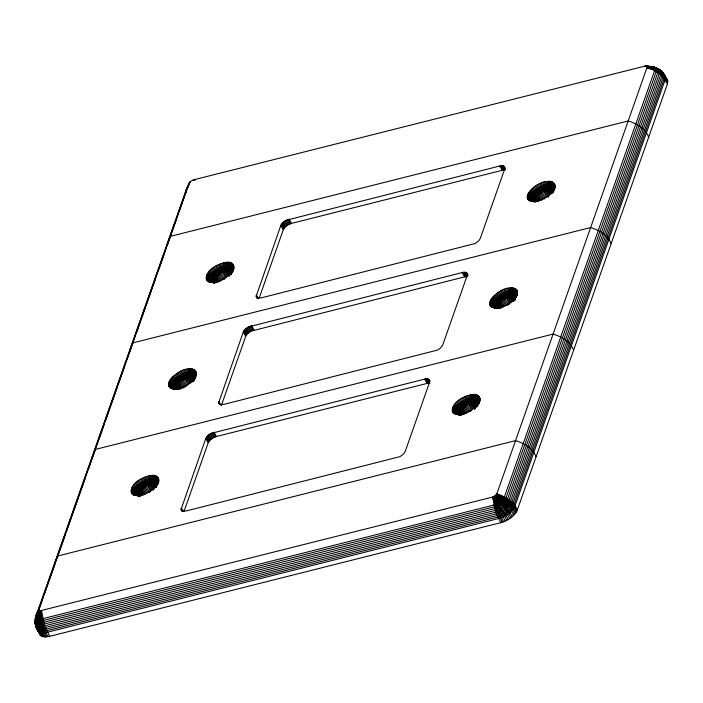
<?xml version="1.0" encoding="UTF-8"?>
<svg xmlns="http://www.w3.org/2000/svg" width="703" height="703" viewBox="0 0 703 703"><rect width="100%" height="100%" fill="white"/><g stroke="black" fill="none" stroke-linecap="round" stroke-linejoin="round"><path stroke-width="1.05" d="M181.102 509.332L205.768 438.487L207.991 435.447L210.847 433.452L424.647 379.11C426.739 378.205 430.825 379.066 429.647 382.072L405.165 451.563L403.698 453.848L400.086 456.607L186.286 510.94L182.701 511.037L181.102 509.332L182.077 511.055M218.651 402.775L243.308 331.939L244.776 329.654L248.387 326.904L462.187 272.562C464.279 271.657 468.365 272.509 467.187 275.523L442.705 345.015L440.482 348.055L437.635 350.05L223.826 404.392L220.241 404.489L218.651 402.775L219.626 404.497M256.191 296.227L280.849 225.391L283.081 222.35L285.928 220.347L499.736 166.013C501.819 165.108 505.914 165.961 504.736 168.975L480.246 238.466L478.787 240.751L475.175 243.502L261.367 297.844L257.781 297.94L256.191 296.227L257.649 298.81M188.799 185.513L186.893 188.518L189.432 182.631L186.638 188.738L35.967 616.259C32.883 623.772 37.321 636.602 47.356 632.234L498.436 518.568C505.149 516.626 512.03 512.575 514.965 505.958L665.135 79.755C666.251 69.782 652.489 65.247 644.449 66.223L193.369 179.889L190.539 181.356L189.239 183.044L39.069 609.246L39.104 610.292L40.018 610.837C39.333 619.765 40.009 629.396 45.484 636.918L49.676 636.338L500.756 522.672C507.469 520.73 514.35 516.67 517.285 510.062L667.455 83.859L667.56 80.168L665.882 78.288M153.729 489.965L150.706 484.631L151.083 475.527C157.569 473.637 161.365 481.028 156.769 485.729L158.5 481.827L156.101 486.942M190.768 382.529L188.246 378.082L188.624 368.978C196.981 367.168 198.255 375.912 193.439 381.088L191.893 378.39L193.36 369.391L191.154 378.126L193.167 381.685M228.308 275.98L225.795 271.525L226.173 262.421C233.334 260.426 236.357 268.862 231.419 273.581M474.912 409.032L471.898 403.689L472.267 394.585C478.752 392.696 482.557 400.086 477.961 404.796L479.683 400.886L477.284 406.009M511.951 301.596L509.438 297.141L509.816 288.037C515.598 286.288 520.106 292.615 515.94 297.29M549.491 195.039L546.978 190.592L547.356 181.488C554.526 179.493 557.549 187.921 552.602 192.648L554.764 187.789L553.164 191.198M43.12 636.698L41.257 635.987C35.378 628.728 36.178 618.851 39.632 610.722C37.356 619.334 37.531 629.247 43.12 636.698L45.484 636.918M186.559 191.023L186.638 188.738L190.091 181.778L189.125 184.581M154.291 488.972L151.769 484.516L152.419 475.448L152.744 484.534L154.765 488.093M191.831 382.423L189.318 377.968L189.959 368.899L190.293 377.986L192.306 381.544M229.371 275.866L226.858 271.42L227.5 262.342L227.834 271.437L229.846 274.996M475.474 408.03L472.961 403.584L473.602 394.515L473.936 403.601L475.949 407.16M513.014 301.482L510.501 297.035L511.151 287.958L511.476 297.053L513.489 300.612M550.054 194.046L548.041 190.487L548.692 181.409L549.017 190.495L551.029 194.063M658.808 69.825L654.467 67.312L645.995 66.117L646.909 66.662L646.945 67.708L496.784 493.91L495.483 495.589L492.645 497.056L40.018 610.837C36.828 619.167 36.266 629.062 42.118 636.4M230.786 274.688C228.791 266.648 212.491 275.242 215.162 282.105L207.745 281.305C202.139 271.683 218 263.44 226.173 262.421L226.858 271.42M476.889 406.861C474.894 398.812 458.593 407.406 461.265 414.269L453.848 413.469C448.242 403.847 464.103 395.604 472.267 394.585L472.961 403.584M153.667 475.492L152.744 484.534C147.375 484.516 138.28 488.919 140.082 495.202L132.656 494.411C127.058 484.789 142.92 476.546 151.083 475.527L151.769 484.516M191.207 368.943L190.293 377.986C185.03 377.757 174.634 383.082 178.14 389.084C155.416 389.313 178.79 367.941 188.624 368.978L189.318 377.968M228.747 262.386L227.834 271.437L229.881 262.553L228.695 271.578L230.206 274.249M474.85 394.55L473.936 403.601L475.984 394.717L474.797 403.742L476.309 406.413M512.39 288.002L511.476 297.053C506.213 296.824 495.826 302.141 499.332 308.151C476.599 308.38 499.974 287.009 509.816 288.037L510.501 297.035M549.931 181.453L549.017 190.495C543.753 190.267 533.366 195.592 536.872 201.603M186.638 188.738L185.654 192.85L186.031 191.945M35.484 619.053L35.212 623.104L36.248 626.848M35.326 619.194L39.069 609.246C34.429 615.099 32.452 628.148 44.008 624.097L495.088 510.431C500.817 508.779 506.678 505.325 509.183 499.684L659.352 73.481C661.312 66.187 649.598 66.847 645.53 66.082L653.755 67.101M38.217 631.356C34.35 624.8 37.074 616.926 39.104 610.292C36.82 616.566 33.524 624.44 37.654 630.732M35.765 616.988L36.468 614.94C33.296 619.668 39.456 622.234 43.129 620.503L494.209 506.837C499.025 505.439 503.946 502.54 506.055 497.803L656.215 71.601L656.004 68.437L653.245 67.347L654.405 67.936M155.126 487.346L153.614 484.675L154.801 475.659L152.744 484.534L154.95 485.316L155.767 487.056L158.737 480.817L156.136 486.801L157.525 483.963M191.154 378.126L192.341 369.101L190.293 377.986L192.49 378.768L193.307 380.508L196.278 374.268L193.896 380.068M514.359 300.752L512.338 297.193L513.533 288.168L511.476 297.053L513.673 297.835L515.123 300.093M551.398 193.307L549.887 190.636L551.073 181.62L549.017 190.495L551.222 191.278L552.04 193.017M38.437 620.758L40.018 610.837M155.864 487.61L154.352 484.938L155.82 475.94L153.614 484.675M230.944 274.504L229.433 271.841L230.9 262.843L228.695 271.578M477.047 406.677L475.536 404.005L477.003 395.007L474.797 403.742M534.834 201.383L529.746 200.83L535.475 201.77C515.044 200.513 538.129 180.39 547.356 181.488L548.041 190.487M515.229 298.599L517.223 294.337L514.622 300.137L513.085 297.457L514.543 288.45L512.338 297.193M551.627 192.684L550.625 190.9L552.083 181.901L549.887 190.636M35.686 617.673L38.99 609.993L35.554 620.547L35.994 627.032M652.12 66.803L654.44 68.182L654.537 70.827L504.367 497.03L501.371 501.046L498.374 503.181L493.893 505.026L42.813 618.693C35.791 620.74 34.166 615.143 38.981 609.633L35.378 619.897C36.266 623.368 40.818 623.016 43.533 622.304L494.613 508.638C499.912 507.109 505.343 503.91 507.663 498.691L657.832 72.488C659.932 66.091 649.669 67.119 646.391 66.231C652.217 66.574 664.88 68.63 663.237 77.04L513.067 503.243C510.193 509.693 503.489 513.647 496.933 515.545L45.853 629.211C42.76 629.914 38.674 630.468 36.38 627.744L35.247 619.923M36.582 619.87L37.47 618.473L39.324 610.538L36.178 619.422M167.033 244.706L170.469 236.322L628.174 120.978C636.725 123.57 645.31 128.359 648.684 137.138M474.551 409.216L474.991 407.406L479.279 401.94L477.97 404.743M154.352 484.938L156.699 476.344L154.95 485.316L155.961 487.1M191.893 378.39L194.239 369.787L192.49 378.768L193.501 380.543M229.433 271.841L231.788 263.238L230.03 272.219L231.041 273.994M475.536 404.005L477.891 395.402L476.133 404.383L477.144 406.158M513.085 297.457L515.431 288.854L513.673 297.835L514.684 299.61M550.625 190.9L552.971 182.305L551.222 191.278L552.224 193.061M35.51 620.503C33.173 626.716 40.168 629.791 45.177 627.568L496.256 513.902C502.61 512.065 509.113 508.225 511.898 501.968L662.068 75.766C664.168 67.954 651.163 67.611 646.698 66.416L654.467 67.312M44.245 636.865C38.384 629.378 38.718 619.668 40.484 610.872C40.326 619.853 41.459 629.308 46.811 636.848M157.437 476.854L154.95 485.316L158.026 477.469L155.389 485.799L158.456 478.181L155.662 486.388L158.72 478.989L155.767 487.056L158.816 479.868M194.986 370.305L192.49 378.768L195.575 370.92L192.93 379.251L195.996 371.632L193.202 379.84L196.26 372.432L193.307 380.508L196.357 373.319M232.526 263.748L230.03 272.219L233.115 264.372L230.47 272.702L233.537 265.084L230.751 273.282L233.8 265.883L230.848 273.95L233.827 267.72L231.217 273.695L233.176 269.776L231.867 272.579M478.629 395.921L476.133 404.383L479.218 396.536L476.572 404.866L479.639 397.248L476.854 405.446L479.903 398.047L476.95 406.123L479.929 399.884L477.214 405.859M516.169 289.364L513.673 297.835L516.758 289.979L514.121 298.318L514.499 299.566L517.47 293.336L514.429 300.304M553.709 182.815L551.222 191.278L554.298 183.43L551.662 191.77L554.729 184.142L551.934 192.35L554.992 184.951L552.409 192.007M513.076 301.71L513.656 299.786L516.819 295.392L515.949 297.264M40.124 620.916L41.002 610.837C41.389 619.835 42.971 629.097 48.217 636.654M41.073 620.863L41.732 618.921L41.574 610.731L44.561 625.863L49.676 636.338M35.642 617.629L91.583 458.839M185.803 191.436L91.952 457.811L95.38 449.419L553.094 334.083C561.644 336.667 570.23 341.456 573.604 350.235M35.844 618.025L42.707 598.561M44.869 592.418L53.894 566.803M55.352 562.672L54.254 565.774L54.737 562.98L57.839 555.976L515.554 440.632C524.104 443.215 532.689 448.004 536.064 456.783M57.541 556.468L65.194 534.746M66.653 530.607L85.239 477.847M88.516 468.541L91.794 459.226M92.163 458.189L94.712 450.948M96.9 444.744L104.554 423.021M105.283 420.948L117.673 385.78M118.772 382.678L124.238 367.159M127.155 358.882L128.974 353.714M134.08 339.224L129.343 352.678L129.827 349.883L132.929 342.871L590.634 227.535C599.184 230.118 607.77 234.907 611.144 243.686M136.268 333.02L155.583 278.195M158.131 270.954L164.335 253.37M167.244 245.101L176.629 218.466M179.16 211.295L185.293 193.879M192.754 381.667L194.344 378.513L193.571 380.244M184.081 511.266L208.202 442.793L210.434 439.753L213.281 437.758L216.471 436.493L427.081 383.416L429.92 383.161L427.486 378.855M221.26 405.736L245.751 336.245L247.21 333.96L250.822 331.21L464.63 276.868L467.46 276.613M259.161 298.16L283.291 229.696L285.515 226.656L288.362 224.652L291.552 223.387L502.17 170.319L505 170.064L502.566 165.759M513.937 300.735L514.658 298.678L513.796 300.664M42.083 620.723L42.813 618.693M186.98 187.956L186.137 190.056M514.121 298.318L517.188 290.699L514.394 298.898L517.443 291.499L514.499 299.566L517.54 292.378M514.473 300.19L515.527 297.571L514.368 300.181M39.104 610.292L35.73 618.315M230.848 273.95L233.897 266.771M552.417 192.121L555.08 185.829M476.95 406.123L480 398.935M229.213 276.042L231.885 271.964L230.725 274.565M512.856 301.657L513.656 299.786C508.111 304.961 499.982 309.636 492.197 307.378L497.935 308.318M475.316 408.215L476.116 406.334M192.613 381.606L193.474 379.62C187.947 385.481 179.283 390.622 171.014 388.311L176.866 389.137M552.4 192.763L555.01 186.778L552.461 192.13M156.031 486.801L156.795 485.061C151.286 491.705 141.382 497.891 132.656 494.411L140.6 495.633L133.473 494.868L140.292 495.817L134.422 495.211L140.161 495.923L135.503 495.43M231.41 273.555L233.581 268.722L231.182 273.836M231.366 273.59L232.605 270.857M195.065 377.406L193.413 381.052L196.04 375.27L193.641 380.393M552.558 192.657L554.359 188.843L552.62 192.578M514.605 300.111L516.248 296.473M477.469 405.754L478.708 403.021M35.897 618.904L36.565 617.594M553.788 189.924C548.99 196.928 540.37 201.866 531.776 201.392M186.893 188.518L188.088 186.936M230.013 274.17C224.336 279.407 215.54 284.653 207.745 281.305L214.687 282.378M474.991 407.406C469.376 412.002 461.124 416.721 453.848 413.469L460.509 414.752M650.108 67.128L652.059 66.943L645.011 66.117L651.11 66.987L648.192 67.075M656.417 70.871L646.945 67.708C655.451 69.975 664.528 73.674 667.736 82.84M667.85 81.882C664.713 72.787 655.583 69.184 647.041 67.312C653.781 68.771 661.918 70.063 665.469 76.882M536.811 201.779L535.8 200.004L527.408 198.378L535.994 200.627L527.76 199.142L536.354 201.163L528.928 200.373L535.879 201.445M499.271 308.336L498.26 306.552L489.868 304.926L498.453 307.185L490.211 305.691L498.805 307.721L491.388 306.921L499.332 308.151M178.079 389.269L177.077 387.494L168.685 385.868L177.261 388.118L169.028 386.624L177.622 388.654L170.205 387.854L178.14 389.084M214.67 282.421L208.554 281.762L214.406 282.58L209.512 282.105L214.292 282.703L210.584 282.334M494.227 307.949L497.047 308.257M460.447 414.911L455.614 414.269L460.395 414.867M175.882 389.084L171.963 388.654L175.794 389.137M173.043 388.882L174.924 389.093M535.062 201.735L532.962 201.497L535.115 201.752M500.009 308.107L498.093 307.896L499.956 308.222M498.726 308.257L496.713 308.037L498.717 308.318M497.522 308.283L495.422 308.055L497.575 308.301M215.083 282.641L213.071 282.421L215.074 282.703M214.933 282.791L211.779 282.439L215.004 282.808M461.186 414.805L459.173 414.585L461.177 414.875M461.036 414.955L457.881 414.603L461.106 414.972M179.783 389.154L176.901 388.829L178.764 389.154M139.994 495.747L137.99 495.518L139.994 495.808M139.844 495.887L136.698 495.536L139.923 495.914M644.449 66.223L652.885 67.005M663.333 73.437L657.911 69.571L647.032 66.961L656.505 70.186M656.461 69.544L646.909 66.662C650.978 67.462 663.017 67.198 660.767 74.58L510.598 500.782C507.935 506.766 501.714 510.44 495.641 512.188L44.561 625.863C41.697 626.514 37.9 627.023 35.783 624.501M656.628 68.745C660.381 69.887 666.005 73.692 664.256 78.367L514.095 504.569C511.169 511.143 504.332 515.176 497.662 517.1L46.583 630.776C43.164 631.663 37.426 632.102 36.31 627.744L36.934 629.273M646.909 66.662L656.004 68.437M528.261 199.801L536.354 201.163M490.72 306.359L498.805 307.721M207.077 280.743L215.162 282.105L206.568 280.075L214.81 281.569L206.225 279.319L214.617 280.936L206.041 278.476L214.6 280.233L215.61 282.017M453.18 412.907L461.265 414.269L452.67 412.239L460.913 413.733L452.328 411.483L460.72 413.1L452.143 410.64L460.702 412.397L461.713 414.181M169.537 387.291L177.622 388.654M131.997 493.84L140.082 495.202L131.487 493.172L139.721 494.666L131.136 492.416L139.537 494.042L130.96 491.573L139.519 493.33L140.521 495.114M537.074 201.084L538.797 201.445M193.369 179.889L195.241 180.32M535.8 200.004L527.232 197.534L535.783 199.301L536.793 201.076M498.26 306.552L489.692 304.083L498.242 305.849L499.754 308.52M177.077 387.494L168.5 385.024L177.059 386.782L178.571 389.453M527.224 196.62L535.783 199.301L527.382 195.636L535.941 198.527L537.452 201.199M489.675 303.169L498.242 305.849L489.833 302.185L498.401 305.076L500.413 308.643M206.032 277.553L214.6 280.233L206.19 276.578L214.758 279.469L216.269 282.131M452.134 409.717L460.702 412.397L452.293 408.742L460.86 411.633L462.372 414.295M168.492 384.102L177.059 386.782L168.65 383.126L177.218 386.017L178.72 388.689M130.951 490.659L139.519 493.33L131.109 489.675L139.669 492.566L141.18 495.237M509.745 518.559L503.77 508.48L494.974 495.984L500.439 501.81L502.522 502.46L504.982 505.229L512.355 516.564M513.515 515.501C509.816 506.837 502.592 501.072 495.483 495.589L504.991 507.601L511.099 517.593M653.535 67.295L655.6 67.98M502.522 502.46L495.931 495.176C503.357 500.22 510.94 505.703 514.561 514.411M538.278 201.269L536.266 197.71L527.707 194.608L535.941 198.527M500.738 307.826L498.726 304.267L490.167 301.156L498.401 305.076M217.095 282.211L215.083 278.652L206.515 275.541L214.758 279.469M463.198 414.375L461.186 410.816L452.618 407.705L460.86 411.633M179.555 388.759L177.543 385.2L168.975 382.098L177.218 386.017M142.015 495.307L139.994 491.749L131.435 488.647L139.669 492.566M515.466 513.304C511.846 504.631 504.156 499.025 495.931 495.176M516.23 512.206C512.698 503.497 504.666 498.163 496.3 494.754L504.095 500.914M517.285 510.062C513.911 501.283 505.325 496.494 496.784 493.91C504.921 497.575 513.427 502.285 516.837 511.116M654.44 68.182L656.294 68.956M654.537 70.827L662.068 75.766L667.455 83.859M659.757 70.107L663.562 74.184M661.831 72.418L664.361 74.703M536.266 197.71L528.19 193.536L536.758 196.866L538.77 200.425M498.726 304.267L490.65 300.093L499.218 303.424L501.731 307.87M215.083 278.652L207.007 274.478L215.566 277.808L218.088 282.255M461.186 410.816L453.11 406.642L461.669 409.972L464.191 414.419M177.543 385.2L169.467 381.026L178.026 384.356L180.548 388.803M139.994 491.749L131.927 487.574L140.486 490.905L142.999 495.351M528.841 192.446L536.758 196.866L529.631 191.339L537.4 196.014L539.913 200.46M491.3 298.995L499.218 303.424L492.091 297.887L499.851 302.562L502.373 307.009M453.76 405.543L461.669 409.972L454.551 404.436L462.31 409.111L464.832 413.566M207.657 273.379L215.566 277.808L208.448 272.272L216.208 276.947L218.73 281.402M170.108 379.928L178.026 384.356L170.908 378.82L178.667 383.495L181.69 388.838M132.568 486.485L140.486 490.905L133.368 485.378L141.127 490.053L143.64 494.499M541.196 200.504L538.173 195.162L530.572 190.232L537.4 196.014M503.656 307.053L500.633 301.719L493.031 296.78L499.851 302.562M466.115 413.601L463.092 408.267L455.482 403.337L462.31 409.111M220.013 281.437L216.99 276.103L209.38 271.173L216.208 276.947M182.472 387.986L179.45 382.652L171.84 377.722L178.667 383.495M144.923 494.543L141.909 489.2L134.299 484.27L141.127 490.053M37.25 630.002L41.257 635.987M538.173 195.162L531.635 189.142L539.078 194.344L542.101 199.678M500.633 301.719L494.095 295.691L501.538 300.893L504.561 306.227M463.092 408.267L456.546 402.248L463.998 407.441L467.012 412.784M216.99 276.103L210.452 270.075L217.895 275.277L220.909 280.611M179.45 382.652L172.903 376.632L180.346 381.826L183.878 388.056M141.909 489.2L135.363 483.181L142.806 488.374L145.829 493.717M532.812 188.079L539.078 194.344L534.095 187.06L540.08 193.562L543.103 198.896M495.272 294.636L501.538 300.893L496.546 293.608L502.54 300.111L505.562 305.445M457.732 401.185L463.998 407.441L459.006 400.165L464.999 406.659L468.022 412.002M211.629 269.021L217.895 275.277L212.904 267.992L218.897 274.495L221.92 279.838M174.08 375.569L180.346 381.826L175.363 374.55L181.356 381.044L184.88 387.274M136.54 482.117L142.806 488.374L137.823 481.098L143.816 487.592L146.83 492.935M505.325 521.046C500.861 513.146 496.749 505.114 493.234 496.88L496.371 510.062L502.267 522.232M503.787 521.696C499.956 516.512 498.638 509.798 495.009 504.701L492.645 497.056L495.641 512.188L500.756 522.672M506.837 520.299L493.831 496.634L496.388 506.134M493.893 505.026L495.29 506.52M497.478 505.668L494.42 496.336L508.313 519.473M663.404 73.349L667.56 80.168M504.367 497.03L505.729 498.559M544.693 199.063L541.169 192.833L535.458 186.093L540.08 193.562M507.153 305.62L503.629 299.39L497.917 292.641L502.54 300.111M469.103 411.281L466.089 405.939L460.377 399.199L464.999 406.659M223 279.109L219.986 273.775L214.274 267.026L218.897 274.495M185.961 386.553L182.437 380.323L176.734 373.583L181.356 381.044M147.92 492.214L144.897 486.871L139.185 480.131L143.816 487.592M505.29 499.341L504.025 497.821L496.59 494.323L503.55 498.629L504.745 500.132M494.42 496.336L499.438 502.522L499.622 504.543M502.206 500.255L503.348 501.696M664.273 74.711L667.788 80.986M664.019 75.001L664.95 76.645M548.867 196.163L545.853 190.821L542.962 182.437L544.676 191.172L548.199 197.402M545.335 197.525L542.312 192.191L539.895 183.624L546.512 196.972M503.946 166.189L504.921 167.912M503.322 165.917L505.272 169.361M501.705 165.723L504.139 170.029M500.747 165.811L503.19 170.117M499.736 166.013L502.17 170.319M511.327 302.712L508.304 297.369L505.422 288.986L507.135 297.721L510.158 303.063M508.295 304.97L504.772 298.74L502.355 290.172L509.473 304.408M466.88 273.124L467.855 274.847M466.405 272.738L467.864 275.321M465.781 272.465L467.723 275.91M465.026 272.307L466.977 275.752M464.165 272.272L466.599 276.578M463.207 272.36L465.641 276.666M462.187 272.562L464.63 276.868M473.286 408.373L470.764 403.926L467.882 395.534L469.595 404.269L472.618 409.612M470.755 411.519L467.231 405.288L464.815 396.729L471.432 410.069M428.865 379.286L429.832 381.008M428.232 379.014L429.7 381.597M426.616 378.82L429.058 383.126M425.666 378.908L428.101 383.214M424.647 379.11L427.081 383.416M289.118 219.081L291.552 223.387M288.063 219.406L290.497 223.712M286.991 219.828L289.425 224.134M285.928 220.347L288.362 224.652M284.908 220.953L287.342 225.259M283.95 221.621L286.385 225.927M283.081 222.35L285.515 226.656M282.316 223.106L284.75 227.412M281.683 223.879L284.117 228.185M281.191 224.644L283.625 228.95M280.849 225.391L283.291 229.696M256.367 294.882L258.317 298.327M256.191 295.585L257.658 298.169M256.349 296.798L257.324 298.52M227.183 276.209L224.661 271.762L221.779 263.37L223.492 272.105L226.515 277.448M224.652 279.355L221.129 273.124L218.712 264.556L225.329 277.905M251.577 325.638L254.011 329.944M250.523 325.955L252.957 330.261M249.451 326.377L251.885 330.682M248.387 326.904L250.822 331.21M247.368 327.501L249.802 331.807M246.41 328.178L248.844 332.484M245.54 328.899L247.974 333.204M244.776 329.654L247.21 333.96M244.143 330.428L246.577 334.733M243.651 331.192L246.085 335.498M243.308 331.939L245.751 336.245M218.826 401.431L220.777 404.875M218.651 402.134L220.118 404.717M190.144 383.645L187.121 378.311L184.239 369.927L185.952 378.653L188.975 383.996M187.112 385.903L183.588 379.673L181.172 371.114L187.78 384.453M214.037 432.187L216.471 436.493M212.974 432.503L215.417 436.809M211.902 432.934L214.345 437.24M210.847 433.452L213.281 437.758M209.828 434.05L212.262 438.356M208.87 434.726L211.304 439.032M207.991 435.447L210.434 439.753M207.236 436.203L209.67 440.509M206.594 436.976L209.037 441.282M206.102 437.749L208.545 442.055M205.768 438.487L208.202 442.793M181.286 507.979L183.237 511.424M181.11 508.682L182.569 511.266M181.269 509.903L182.244 511.626M152.604 490.202L149.581 484.859L146.699 476.476L148.412 485.211L151.426 490.545M149.563 492.452L146.039 486.23L143.632 477.662L150.75 491.898M37.022 629.185L40.537 635.459M541.169 192.833L536.89 185.188L542.312 192.191L538.384 184.362M503.629 299.39L499.35 291.745L504.772 298.74L500.835 290.919M466.089 405.939L461.809 398.293L467.231 405.288L463.295 397.467M219.986 273.775L215.707 266.129L221.129 273.124L217.192 265.303M182.437 380.323L178.167 372.678L183.588 379.673L179.652 371.852M144.897 486.871L140.626 479.226L146.039 486.23L142.111 478.4M664.836 75.335L665.24 76.065M39.974 634.835L39.342 633.289M544.676 191.172L541.433 182.982L543.489 191.629M507.135 297.721L503.893 289.531L505.949 298.177M469.595 404.269L466.353 396.079L468.409 404.735M223.492 272.105L220.25 263.915L222.306 272.562M185.952 378.653L182.71 370.463L184.766 379.119M148.412 485.211L145.161 477.021L147.217 485.668M38.885 618.965L39.245 620.881M544.474 182.007L545.853 190.821L545.941 181.69L546.978 190.592M506.933 288.555L508.304 297.369L508.401 288.239L509.438 297.141M469.393 395.104L470.764 403.926L470.861 394.787L471.898 403.689M223.29 262.94L224.661 271.762L224.758 262.623L225.795 271.525M185.75 369.488L187.121 378.311L187.218 369.172L188.246 378.082M148.201 476.045L149.581 484.859L149.677 475.72L150.706 484.631M37.47 618.473L37.716 620.547M498.374 503.181L498.568 505.132M500.439 501.81L500.641 503.893"/></g></svg>
